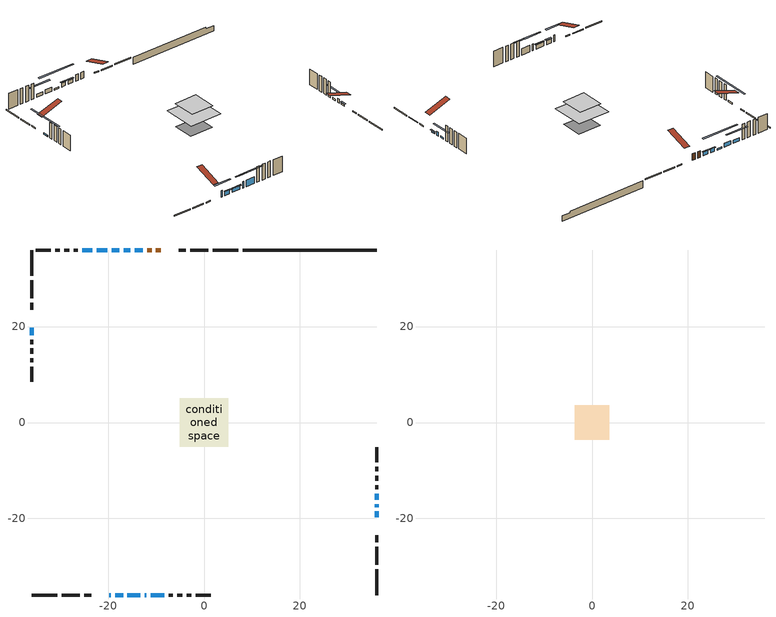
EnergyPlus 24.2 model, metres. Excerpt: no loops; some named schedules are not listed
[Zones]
conditioned space
 floor adiabatic (AdiabaticFloorConstruction): -5.09,-5.09 -5.09,5.09 5.09,5.09 5.09,-5.09 z2.99
 floor foundation (Slab1 construction): -3.71,-3.25 -3.71,3.25 3.71,3.25 3.71,-3.25 z-1.55
 wall outside (RimJoist1 construction): 7.19,35.96 1.78,35.96 / -35.96,-35.96 -30.55,-35.96 / -35.96,35.96 -35.96,30.55 / 35.96,-35.96 35.96,-30.55 z0.55:0.85
 wall outside (RimJoist2 construction): 0.85,35.96 -2.89,35.96 / -29.62,-35.96 -25.88,-35.96 / -35.96,29.62 -35.96,25.88 / 35.96,-29.62 35.96,-25.88 z0.55:0.85
 wall outside (RimJoist3 construction): -3.81,35.96 -5.3,35.96 / -24.95,-35.96 -23.47,-35.96 / -35.96,24.95 -35.96,23.47 / 35.96,-24.95 35.96,-23.47 z0.55:0.85
 wall outside (AdiabaticWallConstruction 1): -9,35.96 -10.01,35.96 / -10.94,35.96 -11.84,35.96 z0.55:2.58
 wall outside (AdiabaticWallConstruction): -19.77,-35.96 -19.46,-35.96 / -12.33,-35.96 -12.02,-35.96 / -11.09,-35.96 -8.3,-35.96 z0.55:2.53; 35.96,-19.77 35.96,-18.54 / 35.96,-16.08 35.96,-14.86 z0.55:1.11; -12.77,35.96 -14.42,35.96 / -15.35,35.96 -16.7,35.96 z0.55:1.75; -18.53,-35.96 -16.88,-35.96 / -15.95,-35.96 -13.25,-35.96 / 35.96,-17.62 35.96,-17.01 / -20.18,35.96 -22.34,35.96 z0.55:1.77; -17.63,35.96 -19.25,35.96 / -35.96,19.77 -35.96,18.14 z0.55:0.98; -23.27,35.96 -25.36,35.96 z0.55:1.59
 wall outside (Wall1 construction): -26.29,35.96 -27.13,35.96 / -7.37,-35.96 -6.52,-35.96 / -35.96,17.21 -35.96,16.36 / 35.96,-13.93 35.96,-13.08 z0.55:5.43
 wall outside (Wall2 construction): -28.06,35.96 -29.15,35.96 / -5.59,-35.96 -4.51,-35.96 / -35.96,15.43 -35.96,14.34 / 35.96,-12.15 35.96,-11.07 z0.55:5.43
 wall outside (Wall3 construction): -30.08,35.96 -30.98,35.96 / -3.58,-35.96 -2.68,-35.96 / -35.96,13.42 -35.96,12.52 / 35.96,-10.14 35.96,-9.24 z0.55:5.43
 wall outside (Wall4 construction): -31.91,35.96 -35.03,35.96 / -1.75,-35.96 1.37,-35.96 / -35.96,11.59 -35.96,8.47 / 35.96,-8.31 35.96,-5.19 z0.55:5.43
 wall foundation (FoundationWall1 construction): 8.12,35.96,-1.55 8.12,35.96,0.55 33.17,35.96,0.55 33.17,35.96,0.04 35.96,35.96,0.04 35.96,35.96,-1.55
 window (WindowConstruction 8): -19.76,-35.96 -19.46,-35.96 z0.55:2.53
 window (WindowConstruction 3): 35.96,-19.76 35.96,-18.55 z0.55:1.11
 window (WindowConstruction 4): -12.77,35.96 -14.42,35.96 z0.55:1.74
 window (WindowConstruction 5): -15.35,35.96 -16.7,35.96 z0.55:1.74
 window (WindowConstruction 6): -18.53,-35.96 -16.88,-35.96 z0.55:1.77
 window (WindowConstruction 7): -15.95,-35.96 -13.25,-35.96 z0.55:1.77
 window (WindowConstruction 12): -17.63,35.96 -19.25,35.96 z0.55:0.98
 window (WindowConstruction 13): -35.96,19.76 -35.96,18.14 z0.55:0.98
 window (WindowConstruction 9): -12.33,-35.96 -12.02,-35.96 z0.55:2.53
 window (WindowConstruction 10): 35.96,-17.62 35.96,-17.01 z0.55:1.77
 window (WindowConstruction 11): -20.18,35.96 -22.34,35.96 z0.55:1.77
 window (WindowConstruction): 35.96,-16.08 35.96,-14.86 z0.55:1.11
 window (WindowConstruction 1): -23.27,35.96 -25.36,35.96 z0.55:1.59
 window (WindowConstruction 2): -11.09,-35.96 -8.3,-35.96 z0.55:2.53
 door (Door): -9,35.96 -10.01,35.96 z0.55:2.58
 door (Door 1): -10.94,35.96 -11.84,35.96 z0.55:2.58
 ceiling adiabatic (AdiabaticFloorConstruction): 5.09,-5.09 5.09,5.09 -5.09,5.09 -5.09,-5.09 z2.99
attic - vented
 floor to conditioned space (Floor1 construction Reversed): -3.6,-3.6 -3.6,3.6 3.6,3.6 3.6,-3.6 z5.43
 roof outside (Roof1 construction): -8.08,35.96,5.43 -8.08,28.95,7.76 -6.23,28.95,7.76 -6.23,35.96,5.43; -20.69,-35.96,5.43 -20.69,-28.95,7.76 -22.54,-28.95,7.76 -22.54,-35.96,5.43; -35.96,20.69,5.43 -28.95,20.69,7.76 -28.95,22.54,7.76 -35.96,22.54,5.43; 35.96,-20.69,5.43 28.95,-20.69,7.76 28.95,-22.54,7.76 35.96,-22.54,5.43
shading: -16.82,-35.96 -22.4,-35.96 -22.4,-36.37 -16.82,-36.37 z5.17; 35.96,-18.34 35.96,-19.97 36.37,-19.97 36.37,-18.34 z1.31; -14.62,35.96 -12.57,35.96 -12.57,36.37 -14.62,36.37 z1.95; -16.9,35.96 -15.15,35.96 -15.15,36.37 -16.9,36.37 z1.95; -16.68,-35.96 -18.73,-35.96 -18.73,-36.37 -16.68,-36.37 z1.97; -13.05,-35.96 -16.15,-35.96 -16.15,-36.37 -13.05,-36.37 z1.97; -24.39,35.96 -12.49,35.96 -12.49,36.37 -24.39,36.37 z6.12; -35.96,13 -35.96,24.9 -36.37,24.9 -36.37,13 z6.12; -9.38,-35.96 -14.97,-35.96 -14.97,-36.37 -9.38,-36.37 z5.17; 35.96,-12.22 35.96,-18.72 36.37,-18.72 36.37,-12.22 z3.75; -28,35.96 -20.63,35.96 -20.63,36.37 -28,36.37 z4.23; -5.66,-35.96 -13.73,-35.96 -13.73,-36.37 -5.66,-36.37 z5.17
[Building]
Building 1: Terrain=Suburbs
[Site:Location]
Toronto City Centre_ON: Latitude {deg}=43.63; Longitude {deg}=-79.39; Time Zone {hr}=-5; Elevation {m}=77; Keep Site Location Information=Yes
[Site:GroundTemperature:Shallow]
5.01852, 3.26908, 3.12898, 3.95918, 7.29196, 10.6092, 13.4851, 15.3069, 15.4617, 13.9799, 11.1774, 7.9619
[Site:WaterMainsTemperature]
Calculation Method=Schedule; Temperature Schedule=mains temperature schedule
[Material] Roughness=Rough; Thermal Absorptance=0.9
Name | Thickness {m} | Conductivity {W/m-K} | Density {kg/m3} | Specific Heat {J/kg-K} | Solar Absorptance | Visible Absorptance
asphalt or fiberglass shingles | 0.00635 | 0.162714 | 1121.4 | 1465.45 | 0.4 | 0.4
ceiling loosefill ins | 0.169333 | 0.0480833 | 16.02 | 1046.75 | 0.7 | 0.7
ceiling stud and cavity | 0.1397 | 0.566682 | 65.682 | 1177.47 | 0.7 | 0.7
concrete 4.0 in. | 0.1016 | 1.803125 | 2242.8 | 837.4 | 0.7 | 0.7
concrete 8.0 in. | 0.2032 | 1.803125 | 2242.8 | 837.4 | 0.7 | 0.7
door material | 0.04445 | 0.053851 | 512.64 | 1214.23 | 0.7 | 0.7
exterior vertical ins | 0.00354206 | 0.029427 | 32.04 | 1214.23 | 0.7 | 0.7
floor covering | 0.0127 | 0.0433444 | 54.468 | 1339.84 | 0.6 | 0.6
floor rigid ins; wall rigid ins | 0.512978 | 0.029427 | 32.04 | 1214.23 | 0.7 | 0.7
floor stud and cavity | 0.1397 | 1.75129 | 37.0049 | 1207.88 | 0.7 | 0.7
furniture material conditioned space 1 | 0.1524 | 0.115458 | 640.8 | 1214.23 | 0.6 | 0.6
gypsum board | 0.0127 | 0.160291 | 801 | 837.4 | 0.6 | 0.6
gypsum board 1 | 0.0127 | 0.160291 | 801 | 837.4 | 0.7 | 0.7
osb sheathing 0.5 in. | 0.0127 | 0.115458 | 512.64 | 1214.23 | 0.7 | 0.7
osb sheathing 0.75 in. | 0.01905 | 0.115458 | 512.64 | 1214.23 | 0.7 | 0.7
osb sheathing 2.0 in. | 0.0508 | 0.115458 | 512.64 | 1214.23 | 0.7 | 0.7
rim joist rigid ins | 0.051816 | 0.029427 | 32.04 | 1214.23 | 0.7 | 0.7
rim joist stud and cavity | 0.0508 | 0.0285197 | 125.044 | 1163.47 | 0.6 | 0.6
rim joist stud and cavity 1 | 0.0508 | 0.0353736 | 125.044 | 1163.47 | 0.6 | 0.6
rim joist stud and cavity 2 | 0.0508 | 0.0374393 | 125.044 | 1163.47 | 0.6 | 0.6
slab rigid ins | 0.00139748 | 0.029427 | 32.04 | 1214.23 | 0.7 | 0.7
wall stud and cavity | 0.1397 | 0.0908802 | 139.0536 | 1170.24 | 0.7 | 0.7
wall stud and cavity 1 | 0.1397 | 0.0843128 | 139.0536 | 1170.24 | 0.7 | 0.7
wall stud and cavity 2 | 0.1397 | 0.111902 | 139.0536 | 1170.24 | 0.7 | 0.7
wall stud and cavity 3 | 0.1397 | 0.090055 | 139.0536 | 1170.24 | 0.7 | 0.7
wall stud and cavity 4 | 0.0889 | 0.380278 | 52.3479 | 1209.89 | 0.7 | 0.7
wall stud and cavity 5 | 0.0889 | 0.391764 | 83.0341 | 1211.67 | 0.7 | 0.7
wood siding | 0.0254 | 0.102417 | 544.68 | 1172.36 | 0.4 | 0.4
wood siding 1; wood siding 2; wood siding 3 | 0.0254 | 0.102417 | 544.68 | 1172.36 | 0.7 | 0.7
[WindowMaterial:SimpleGlazingSystem]
Name | U-Factor {W/m2-K} | Solar Heat Gain Coefficient
WindowMaterial | 5.14654 | 0.63
WindowMaterial 1 | 4.709901 | 0.65
WindowMaterial 10 | 2.472769 | 0.61
WindowMaterial 11 | 5.927832 | 0.58
WindowMaterial 2 | 6.02776 | 0.8
WindowMaterial 3 | 4.20853 | 0.68
WindowMaterial 4 | 4.37036 | 0.67
WindowMaterial 5 | 4.196042 | 0.68
WindowMaterial 6 | 4.35673 | 0.67
WindowMaterial 7 | 2.72147 | 0.51
WindowMaterial 8 | 3.06271 | 0.54
WindowMaterial 9 | 2.5375 | 0.58
[Construction]
AdiabaticFloorConstruction: floor stud and cavity, floor rigid ins, osb sheathing 0.75 in., floor covering
AdiabaticWallConstruction: wood siding 2, wall rigid ins, wall stud and cavity 4, gypsum board
AdiabaticWallConstruction 1: wood siding 3, wall rigid ins, wall stud and cavity 4, gypsum board
Door; Door 1: door material
Floor1 construction Reversed: gypsum board, ceiling stud and cavity, ceiling loosefill ins
FoundationWall1 construction: concrete 8.0 in., gypsum board 1
furniture construction conditioned space 1: furniture material conditioned space 1
PartitionWallConstruction: gypsum board, wall stud and cavity 5, gypsum board
RimJoist1 construction: wood siding 1, osb sheathing 2.0 in., rim joist stud and cavity
RimJoist2 construction: wood siding 1, rim joist rigid ins, osb sheathing 2.0 in., rim joist stud and cavity 1
RimJoist3 construction: wood siding 1, rim joist rigid ins, osb sheathing 2.0 in., rim joist stud and cavity 2
Roof1 construction: asphalt or fiberglass shingles
Slab1 construction: slab rigid ins, concrete 4.0 in.
Wall1 construction: wood siding, osb sheathing 0.5 in., wall stud and cavity, gypsum board
Wall2 construction: wood siding, osb sheathing 0.5 in., wall stud and cavity 1, gypsum board
Wall3 construction: wood siding, osb sheathing 0.5 in., wall stud and cavity 2, gypsum board
Wall4 construction: wood siding, osb sheathing 0.5 in., wall stud and cavity 3, gypsum board
WindowConstruction; WindowConstruction 3: WindowMaterial
WindowConstruction 1: WindowMaterial 1
WindowConstruction 10: WindowMaterial 9
WindowConstruction 11: WindowMaterial 10
WindowConstruction 12; WindowConstruction 13: WindowMaterial 11
WindowConstruction 2: WindowMaterial 2
WindowConstruction 4: WindowMaterial 3
WindowConstruction 5: WindowMaterial 4
WindowConstruction 6: WindowMaterial 5
WindowConstruction 7: WindowMaterial 6
WindowConstruction 8: WindowMaterial 7
WindowConstruction 9: WindowMaterial 8
[Zone] Multiplier=1; Part of Total Floor Area=Yes
Name | Volume {m3}
attic - vented | 19.6662
conditioned space | 380.3
[Space]
Name | Zone | Volume {m3}
attic - vented 1 | attic - vented | 19.6662
conditioned space 1 | conditioned space | 380.3
[ZoneInfiltration:EffectiveLeakageArea]
infil attic - vented 1: Zone or Space=attic - vented 1; Schedule=Always On Discrete; Effective Air Leakage Area {cm2}=2182.32; Stack Coefficient=0.000162537; Wind Coefficient=8.61384e-06
[ZoneMixing]
whole house fan mix: Zone or Space=attic - vented; Schedule=Always On Continuous; Design Flow Rate Calculation Method=Flow/Zone; Design Flow Rate {m3/s}=0; Source Zone or Space=conditioned space
[SurfaceProperty:ExposedFoundationPerimeter]
Slab1: Exposed Perimeter Calculation Method=TotalExposedPerimeter; Total Exposed Perimeter {m}=27.84
[InternalMass] Zone or ZoneList=conditioned space; Space or SpaceList=conditioned space 1
Name | Construction | Surface Area {m2}
furniture mass conditioned space 1 | furniture construction conditioned space 1 | 60.7721
partition wall mass | PartitionWallConstruction | 151.93
[Lights]
interior lighting: Zone or ZoneList or Space or SpaceList=conditioned space 1; Schedule=interior lighting schedule; Design Level Calculation Method=LightingLevel; Lighting Level {W}=343.2; Return Air Fraction=0; Fraction Radiant=0.6; Fraction Visible=0.2; Fraction Replaceable=1
[People]
occupants: Zone or ZoneList or Space or SpaceList=conditioned space 1; Number of People Schedule=occupants schedule; Number of People Calculation Method=People; Number of People=3; Fraction Radiant=0.314171; Sensible Heat Fraction=0.56303; Activity Level Schedule=occupants activity schedule; Carbon Dioxide Generation Rate {m3/s-W}=0; Enable ASHRAE 55 Comfort Warnings=No; Mean Radiant Temperature Calculation Type=EnclosureAveraged
[ElectricEquipment] Zone or ZoneList or Space or SpaceList=conditioned space 1; Design Level Calculation Method=EquipmentLevel
Name | Schedule | Design Level {W} | Fraction Latent | Fraction Radiant | Fraction Lost
clothes dryer | clothes dryer schedule | 140.772 | 0.015 | 0.081 | 0.85
clothes washer | clothes washer schedule | 32.1985 | 0.03 | 0.162 | 0.7
cooking range | cooking range schedule | 215.147 | 0.08 | 0.432 | 0.2
dishwasher | dishwasher schedule | 66.8632 | 0.3 | 0.18 | 0.4
fridge | fridge schedule | 72.9452 | 0 | 0.6 | 0
mech vent bath fan 0 | mech vent bath fan 0 schedule | 50.2 | 0 | 0 | 1
mech vent bath fan 1 | mech vent bath fan 1 schedule | 50.2 | 0 | 0 | 1
mech vent house fan | mech vent house fan schedule | 0 | 0 | 0 | 1
mech vent house fan cfis | mech vent house fan cfis schedule | 0 | 0 | 0 | 0
mech vent range fan 0 | mech vent range fan 0 schedule | 57 | 0 | 0 | 1
misc plug loads | misc plug loads schedule | 494.7 | 0.045 | 0.513 | 0.1
whole house fan | Always On Discrete | 0 | 0 | 0 | 1
[OtherEquipment] Zone or ZoneList or Space or SpaceList=conditioned space 1; Design Level Calculation Method=EquipmentLevel
Name | Fuel Type | Schedule | Design Level {W} | Fraction Latent | Fraction Radiant | Fraction Lost
clothes dryer 1 | Electricity | clothes dryer schedule | 0 | 0.015 | 0.081 | 0.85
cooking range 1 | Electricity | cooking range schedule | 0 | 0.08 | 0.432 | 0.2
general water use latent | None | general water use schedule | 62.594 | 1 | 0 | 0
general water use sensible | None | general water use schedule | -61.6891 | 0 | 0.6 | 0
mech vent house fan latent load | None | Always On Discrete | 0 | 1 | 0 | 0
mech vent house fan sensible load | None | Always On Discrete | 0 | 0 | 0 | 0
water heater energy adjustment1 | NaturalGas | Always On Discrete | 0.01 | 0 | 0 | 1
[ZoneInfiltration:DesignFlowRate] Zone or ZoneList or Space or SpaceList=conditioned space 1; Schedule=Always On Discrete; Design Flow Rate Calculation Method=Flow/Zone; Design Flow Rate {m3/s}=0
infil flow; natural vent flow; whole house fan flow
[Foundation:Kiva]
Foundation Kiva 1: Initial Indoor Air Temperature {C}=18; Wall Height Above Grade {m}=0.550012; Wall Depth Below Slab {m}=0.2032; Custom Block Material Name 1=exterior vertical ins; Custom Block Depth 1 {m}=2.10001; Custom Block X Position 1 {m}=0.2159; Custom Block Z Position 1 {m}=0
[Foundation:Kiva:Settings]
Soil Conductivity {W/m-K}=0.849921; Soil Density {kg/m3}=1842.3; Soil Specific Heat {J/kg-K}=418.7; Ground Solar Absorptivity=0.9; Ground Thermal Absorptivity=0.9; Ground Surface Roughness {m}=0.03; Far-Field Width {m}=40; Deep-Ground Boundary Condition=ZeroFlux; Deep-Ground Depth {m}=40; Minimum Cell Dimension {m}=0.2; Maximum Cell Growth Coefficient=3; Simulation Timestep=Timestep
[Exterior:Lights]
exterior lighting: Schedule=exterior lighting schedule; Design Level {W}=75.6
[Schedule:Constant]
Name | Hourly Value
Always On Continuous; mech vent house fan schedule; mech vent house fan cfis schedule; Always On Discrete | 1
occupants activity schedule | 117.228
fridge schedule | 0
[Schedule:Week:Daily]
interior lighting schedule Week Rule - Jan1-Jan27: interior lighting schedule day, interior lighting schedule day, interior lighting schedule day, interior lighting schedule day, interior lighting schedule day, interior lighting schedule day, interior lighting schedule day, interior lighting schedule default day, interior lighting schedule default day, interior lighting schedule default day, interior lighting schedule default day, interior lighting schedule default day
interior lighting schedule Week Rule - Jan28-Feb3: interior lighting schedule day, interior lighting schedule day, interior lighting schedule day, interior lighting schedule day, interior lighting schedule day 1, interior lighting schedule day 1, interior lighting schedule day 1, interior lighting schedule default day, interior lighting schedule default day, interior lighting schedule default day, interior lighting schedule default day, interior lighting schedule default day
interior lighting schedule Week Rule - Feb4-Feb24: interior lighting schedule day 1, interior lighting schedule day 1, interior lighting schedule day 1, interior lighting schedule day 1, interior lighting schedule day 1, interior lighting schedule day 1, interior lighting schedule day 1, interior lighting schedule default day, interior lighting schedule default day, interior lighting schedule default day, interior lighting schedule default day, interior lighting schedule default day
interior lighting schedule Week Rule - Feb25-Mar3: interior lighting schedule day 1, interior lighting schedule day 1, interior lighting schedule day 1, interior lighting schedule day 1, interior lighting schedule day 2, interior lighting schedule day 2, interior lighting schedule day 2, interior lighting schedule default day, interior lighting schedule default day, interior lighting schedule default day, interior lighting schedule default day, interior lighting schedule default day
interior lighting schedule Week Rule - Mar4-Mar31: interior lighting schedule day 2, interior lighting schedule day 2, interior lighting schedule day 2, interior lighting schedule day 2, interior lighting schedule day 2, interior lighting schedule day 2, interior lighting schedule day 2, interior lighting schedule default day, interior lighting schedule default day, interior lighting schedule default day, interior lighting schedule default day, interior lighting schedule default day
interior lighting schedule Week Rule - Apr1-Apr28: interior lighting schedule day 3, interior lighting schedule day 3, interior lighting schedule day 3, interior lighting schedule day 3, interior lighting schedule day 3, interior lighting schedule day 3, interior lighting schedule day 3, interior lighting schedule default day, interior lighting schedule default day, interior lighting schedule default day, interior lighting schedule default day, interior lighting schedule default day
interior lighting schedule Week Rule - Apr29-May5: interior lighting schedule day 3, interior lighting schedule day 3, interior lighting schedule day 4, interior lighting schedule day 4, interior lighting schedule day 4, interior lighting schedule day 4, interior lighting schedule day 4, interior lighting schedule default day, interior lighting schedule default day, interior lighting schedule default day, interior lighting schedule default day, interior lighting schedule default day
interior lighting schedule Week Rule - May6-May26: interior lighting schedule day 4, interior lighting schedule day 4, interior lighting schedule day 4, interior lighting schedule day 4, interior lighting schedule day 4, interior lighting schedule day 4, interior lighting schedule day 4, interior lighting schedule default day, interior lighting schedule default day, interior lighting schedule default day, interior lighting schedule default day, interior lighting schedule default day
interior lighting schedule Week Rule - May27-Jun2: interior lighting schedule day 4, interior lighting schedule day 4, interior lighting schedule day 4, interior lighting schedule day 4, interior lighting schedule day 4, interior lighting schedule day 5, interior lighting schedule day 5, interior lighting schedule default day, interior lighting schedule default day, interior lighting schedule default day, interior lighting schedule default day, interior lighting schedule default day
interior lighting schedule Week Rule - Jun3-Jun30: interior lighting schedule day 5, interior lighting schedule day 5, interior lighting schedule day 5, interior lighting schedule day 5, interior lighting schedule day 5, interior lighting schedule day 5, interior lighting schedule day 5, interior lighting schedule default day, interior lighting schedule default day, interior lighting schedule default day, interior lighting schedule default day, interior lighting schedule default day
interior lighting schedule Week Rule - Jul1-Jul28: interior lighting schedule day 6, interior lighting schedule day 6, interior lighting schedule day 6, interior lighting schedule day 6, interior lighting schedule day 6, interior lighting schedule day 6, interior lighting schedule day 6, interior lighting schedule default day, interior lighting schedule default day, interior lighting schedule default day, interior lighting schedule default day, interior lighting schedule default day
interior lighting schedule Week Rule - Jul29-Aug4: interior lighting schedule day 6, interior lighting schedule day 6, interior lighting schedule day 6, interior lighting schedule day 7, interior lighting schedule day 7, interior lighting schedule day 7, interior lighting schedule day 7, interior lighting schedule default day, interior lighting schedule default day, interior lighting schedule default day, interior lighting schedule default day, interior lighting schedule default day
interior lighting schedule Week Rule - Aug5-Aug25: interior lighting schedule day 7, interior lighting schedule day 7, interior lighting schedule day 7, interior lighting schedule day 7, interior lighting schedule day 7, interior lighting schedule day 7, interior lighting schedule day 7, interior lighting schedule default day, interior lighting schedule default day, interior lighting schedule default day, interior lighting schedule default day, interior lighting schedule default day
interior lighting schedule Week Rule - Aug26-Sep1: interior lighting schedule day 7, interior lighting schedule day 7, interior lighting schedule day 7, interior lighting schedule day 7, interior lighting schedule day 7, interior lighting schedule day 7, interior lighting schedule day 8, interior lighting schedule default day, interior lighting schedule default day, interior lighting schedule default day, interior lighting schedule default day, interior lighting schedule default day
interior lighting schedule Week Rule - Sep2-Sep29: interior lighting schedule day 8, interior lighting schedule day 8, interior lighting schedule day 8, interior lighting schedule day 8, interior lighting schedule day 8, interior lighting schedule day 8, interior lighting schedule day 8, interior lighting schedule default day, interior lighting schedule default day, interior lighting schedule default day, interior lighting schedule default day, interior lighting schedule default day
interior lighting schedule Week Rule - Sep30-Oct6: interior lighting schedule day 8, interior lighting schedule day 9, interior lighting schedule day 9, interior lighting schedule day 9, interior lighting schedule day 9, interior lighting schedule day 9, interior lighting schedule day 9, interior lighting schedule default day, interior lighting schedule default day, interior lighting schedule default day, interior lighting schedule default day, interior lighting schedule default day
interior lighting schedule Week Rule - Oct7-Oct27: interior lighting schedule day 9, interior lighting schedule day 9, interior lighting schedule day 9, interior lighting schedule day 9, interior lighting schedule day 9, interior lighting schedule day 9, interior lighting schedule day 9, interior lighting schedule default day, interior lighting schedule default day, interior lighting schedule default day, interior lighting schedule default day, interior lighting schedule default day
interior lighting schedule Week Rule - Oct28-Nov3: interior lighting schedule day 9, interior lighting schedule day 9, interior lighting schedule day 9, interior lighting schedule day 9, interior lighting schedule day 10, interior lighting schedule day 10, interior lighting schedule day 10, interior lighting schedule default day, interior lighting schedule default day, interior lighting schedule default day, interior lighting schedule default day, interior lighting schedule default day
interior lighting schedule Week Rule - Nov4-Nov24: interior lighting schedule day 10, interior lighting schedule day 10, interior lighting schedule day 10, interior lighting schedule day 10, interior lighting schedule day 10, interior lighting schedule day 10, interior lighting schedule day 10, interior lighting schedule default day, interior lighting schedule default day, interior lighting schedule default day, interior lighting schedule default day, interior lighting schedule default day
interior lighting schedule Week Rule - Nov25-Dec1: interior lighting schedule day 10, interior lighting schedule day 10, interior lighting schedule day 10, interior lighting schedule day 10, interior lighting schedule day 10, interior lighting schedule day 10, interior lighting schedule day 11, interior lighting schedule default day, interior lighting schedule default day, interior lighting schedule default day, interior lighting schedule default day, interior lighting schedule default day
interior lighting schedule Week Rule - Dec2-Dec31: interior lighting schedule day 11, interior lighting schedule day 11, interior lighting schedule day 11, interior lighting schedule day 11, interior lighting schedule day 11, interior lighting schedule day 11, interior lighting schedule day 11, interior lighting schedule default day, interior lighting schedule default day, interior lighting schedule default day, interior lighting schedule default day, interior lighting schedule default day
occupants schedule Week Rule - Jan1-Dec31: occupants schedule day, occupants schedule day, occupants schedule day, occupants schedule day, occupants schedule day, occupants schedule day, occupants schedule day, occupants schedule default day, occupants schedule default day, occupants schedule default day, occupants schedule default day, occupants schedule default day
clothes dryer schedule Week Rule - Jan1-Dec31: clothes dryer schedule day, clothes dryer schedule day, clothes dryer schedule day, clothes dryer schedule day, clothes dryer schedule day, clothes dryer schedule day, clothes dryer schedule day, clothes dryer schedule default day, clothes dryer schedule default day, clothes dryer schedule default day, clothes dryer schedule default day, clothes dryer schedule default day
clothes washer schedule Week Rule - Jan1-Dec31: clothes washer schedule day, clothes washer schedule day, clothes washer schedule day, clothes washer schedule day, clothes washer schedule day, clothes washer schedule day, clothes washer schedule day, clothes washer schedule default day, clothes washer schedule default day, clothes washer schedule default day, clothes washer schedule default day, clothes washer schedule default day
cooking range schedule Week Rule - Jan1-Dec31: cooking range schedule day, cooking range schedule day, cooking range schedule day, cooking range schedule day, cooking range schedule day, cooking range schedule day, cooking range schedule day, cooking range schedule default day, cooking range schedule default day, cooking range schedule default day, cooking range schedule default day, cooking range schedule default day
dishwasher schedule Week Rule - Jan1-Dec31: dishwasher schedule day, dishwasher schedule day, dishwasher schedule day, dishwasher schedule day, dishwasher schedule day, dishwasher schedule day, dishwasher schedule day, dishwasher schedule default day, dishwasher schedule default day, dishwasher schedule default day, dishwasher schedule default day, dishwasher schedule default day
mech vent bath fan 0 schedule Week Rule - Jan1-Dec31: mech vent bath fan 0 schedule day, mech vent bath fan 0 schedule day, mech vent bath fan 0 schedule day, mech vent bath fan 0 schedule day, mech vent bath fan 0 schedule day, mech vent bath fan 0 schedule day, mech vent bath fan 0 schedule day, mech vent bath fan 0 schedule default day, mech vent bath fan 0 schedule default day, mech vent bath fan 0 schedule default day, mech vent bath fan 0 schedule default day, mech vent bath fan 0 schedule default day
mech vent bath fan 1 schedule Week Rule - Jan1-Dec31: mech vent bath fan 1 schedule day, mech vent bath fan 1 schedule day, mech vent bath fan 1 schedule day, mech vent bath fan 1 schedule day, mech vent bath fan 1 schedule day, mech vent bath fan 1 schedule day, mech vent bath fan 1 schedule day, mech vent bath fan 1 schedule default day, mech vent bath fan 1 schedule default day, mech vent bath fan 1 schedule default day, mech vent bath fan 1 schedule default day, mech vent bath fan 1 schedule default day
mech vent range fan 0 schedule Week Rule - Jan1-Dec31: mech vent range fan 0 schedule day, mech vent range fan 0 schedule day, mech vent range fan 0 schedule day, mech vent range fan 0 schedule day, mech vent range fan 0 schedule day, mech vent range fan 0 schedule day, mech vent range fan 0 schedule day, mech vent range fan 0 schedule default day, mech vent range fan 0 schedule default day, mech vent range fan 0 schedule default day, mech vent range fan 0 schedule default day, mech vent range fan 0 schedule default day
misc plug loads schedule Week Rule - Jan1-Dec31: misc plug loads schedule day, misc plug loads schedule day, misc plug loads schedule day, misc plug loads schedule day, misc plug loads schedule day, misc plug loads schedule day, misc plug loads schedule day, misc plug loads schedule default day, misc plug loads schedule default day, misc plug loads schedule default day, misc plug loads schedule default day, misc plug loads schedule default day
general water use schedule Week Rule - Jan1-Dec31: general water use schedule day, general water use schedule day, general water use schedule day, general water use schedule day, general water use schedule day, general water use schedule day, general water use schedule day, general water use schedule default day, general water use schedule default day, general water use schedule default day, general water use schedule default day, general water use schedule default day
exterior lighting schedule Week Rule - Jan1-Jan27: exterior lighting schedule day, exterior lighting schedule day, exterior lighting schedule day, exterior lighting schedule day, exterior lighting schedule day, exterior lighting schedule day, exterior lighting schedule day, exterior lighting schedule default day, exterior lighting schedule default day, exterior lighting schedule default day, exterior lighting schedule default day, exterior lighting schedule default day
exterior lighting schedule Week Rule - Jan28-Feb3: exterior lighting schedule day, exterior lighting schedule day, exterior lighting schedule day, exterior lighting schedule day, exterior lighting schedule day 1, exterior lighting schedule day 1, exterior lighting schedule day 1, exterior lighting schedule default day, exterior lighting schedule default day, exterior lighting schedule default day, exterior lighting schedule default day, exterior lighting schedule default day
exterior lighting schedule Week Rule - Feb4-Feb24: exterior lighting schedule day 1, exterior lighting schedule day 1, exterior lighting schedule day 1, exterior lighting schedule day 1, exterior lighting schedule day 1, exterior lighting schedule day 1, exterior lighting schedule day 1, exterior lighting schedule default day, exterior lighting schedule default day, exterior lighting schedule default day, exterior lighting schedule default day, exterior lighting schedule default day
exterior lighting schedule Week Rule - Feb25-Mar3: exterior lighting schedule day 1, exterior lighting schedule day 1, exterior lighting schedule day 1, exterior lighting schedule day 1, exterior lighting schedule day 2, exterior lighting schedule day 2, exterior lighting schedule day 2, exterior lighting schedule default day, exterior lighting schedule default day, exterior lighting schedule default day, exterior lighting schedule default day, exterior lighting schedule default day
exterior lighting schedule Week Rule - Mar4-Mar31: exterior lighting schedule day 2, exterior lighting schedule day 2, exterior lighting schedule day 2, exterior lighting schedule day 2, exterior lighting schedule day 2, exterior lighting schedule day 2, exterior lighting schedule day 2, exterior lighting schedule default day, exterior lighting schedule default day, exterior lighting schedule default day, exterior lighting schedule default day, exterior lighting schedule default day
exterior lighting schedule Week Rule - Apr1-Apr28: exterior lighting schedule day 3, exterior lighting schedule day 3, exterior lighting schedule day 3, exterior lighting schedule day 3, exterior lighting schedule day 3, exterior lighting schedule day 3, exterior lighting schedule day 3, exterior lighting schedule default day, exterior lighting schedule default day, exterior lighting schedule default day, exterior lighting schedule default day, exterior lighting schedule default day
exterior lighting schedule Week Rule - Apr29-May5: exterior lighting schedule day 3, exterior lighting schedule day 3, exterior lighting schedule day 4, exterior lighting schedule day 4, exterior lighting schedule day 4, exterior lighting schedule day 4, exterior lighting schedule day 4, exterior lighting schedule default day, exterior lighting schedule default day, exterior lighting schedule default day, exterior lighting schedule default day, exterior lighting schedule default day
exterior lighting schedule Week Rule - May6-May26: exterior lighting schedule day 4, exterior lighting schedule day 4, exterior lighting schedule day 4, exterior lighting schedule day 4, exterior lighting schedule day 4, exterior lighting schedule day 4, exterior lighting schedule day 4, exterior lighting schedule default day, exterior lighting schedule default day, exterior lighting schedule default day, exterior lighting schedule default day, exterior lighting schedule default day
exterior lighting schedule Week Rule - May27-Jun2: exterior lighting schedule day 4, exterior lighting schedule day 4, exterior lighting schedule day 4, exterior lighting schedule day 4, exterior lighting schedule day 4, exterior lighting schedule day 5, exterior lighting schedule day 5, exterior lighting schedule default day, exterior lighting schedule default day, exterior lighting schedule default day, exterior lighting schedule default day, exterior lighting schedule default day
exterior lighting schedule Week Rule - Jun3-Jun30: exterior lighting schedule day 5, exterior lighting schedule day 5, exterior lighting schedule day 5, exterior lighting schedule day 5, exterior lighting schedule day 5, exterior lighting schedule day 5, exterior lighting schedule day 5, exterior lighting schedule default day, exterior lighting schedule default day, exterior lighting schedule default day, exterior lighting schedule default day, exterior lighting schedule default day
exterior lighting schedule Week Rule - Jul1-Jul28: exterior lighting schedule day 6, exterior lighting schedule day 6, exterior lighting schedule day 6, exterior lighting schedule day 6, exterior lighting schedule day 6, exterior lighting schedule day 6, exterior lighting schedule day 6, exterior lighting schedule default day, exterior lighting schedule default day, exterior lighting schedule default day, exterior lighting schedule default day, exterior lighting schedule default day
[Schedule:Year]
interior lighting schedule: interior lighting schedule Week Rule - Jan1-Jan27, 1, 1, 1, 27, interior lighting schedule Week Rule - Jan28-Feb3, 1, 28, 2, 3, interior lighting schedule Week Rule - Feb4-Feb24, 2, 4, 2, 24, interior lighting schedule Week Rule - Feb25-Mar3, 2, 25, 3, 3, interior lighting schedule Week Rule - Mar4-Mar31, 3, 4, 3, 31, interior lighting schedule Week Rule - Apr1-Apr28, 4, 1, 4, 28, interior lighting schedule Week Rule - Apr29-May5, 4, 29, 5, 5, interior lighting schedule Week Rule - May6-May26, 5, 6, 5, 26, interior lighting schedule Week Rule - May27-Jun2, 5, 27, 6, 2, interior lighting schedule Week Rule - Jun3-Jun30, 6, 3, 6, 30, interior lighting schedule Week Rule - Jul1-Jul28, 7, 1, 7, 28, interior lighting schedule Week Rule - Jul29-Aug4, 7, 29, 8, 4, interior lighting schedule Week Rule - Aug5-Aug25, 8, 5, 8, 25, interior lighting schedule Week Rule - Aug26-Sep1, 8, 26, 9, 1, interior lighting schedule Week Rule - Sep2-Sep29, 9, 2, 9, 29, interior lighting schedule Week Rule - Sep30-Oct6, 9, 30, 10, 6, interior lighting schedule Week Rule - Oct7-Oct27, 10, 7, 10, 27, interior lighting schedule Week Rule - Oct28-Nov3, 10, 28, 11, 3, interior lighting schedule Week Rule - Nov4-Nov24, 11, 4, 11, 24, interior lighting schedule Week Rule - Nov25-Dec1, 11, 25, 12, 1, interior lighting schedule Week Rule - Dec2-Dec31, 12, 2, 12, 31
occupants schedule: occupants schedule Week Rule - Jan1-Dec31, 1, 1, 12, 31
clothes dryer schedule: clothes dryer schedule Week Rule - Jan1-Dec31, 1, 1, 12, 31
clothes washer schedule: clothes washer schedule Week Rule - Jan1-Dec31, 1, 1, 12, 31
cooking range schedule: cooking range schedule Week Rule - Jan1-Dec31, 1, 1, 12, 31
dishwasher schedule: dishwasher schedule Week Rule - Jan1-Dec31, 1, 1, 12, 31
mech vent bath fan 0 schedule: mech vent bath fan 0 schedule Week Rule - Jan1-Dec31, 1, 1, 12, 31
mech vent bath fan 1 schedule: mech vent bath fan 1 schedule Week Rule - Jan1-Dec31, 1, 1, 12, 31
mech vent range fan 0 schedule: mech vent range fan 0 schedule Week Rule - Jan1-Dec31, 1, 1, 12, 31
misc plug loads schedule: misc plug loads schedule Week Rule - Jan1-Dec31, 1, 1, 12, 31
general water use schedule: general water use schedule Week Rule - Jan1-Dec31, 1, 1, 12, 31
exterior lighting schedule: exterior lighting schedule Week Rule - Jan1-Jan27, 1, 1, 1, 27, exterior lighting schedule Week Rule - Jan28-Feb3, 1, 28, 2, 3, exterior lighting schedule Week Rule - Feb4-Feb24, 2, 4, 2, 24, exterior lighting schedule Week Rule - Feb25-Mar3, 2, 25, 3, 3, exterior lighting schedule Week Rule - Mar4-Mar31, 3, 4, 3, 31, exterior lighting schedule Week Rule - Apr1-Apr28, 4, 1, 4, 28, exterior lighting schedule Week Rule - Apr29-May5, 4, 29, 5, 5, exterior lighting schedule Week Rule - May6-May26, 5, 6, 5, 26, exterior lighting schedule Week Rule - May27-Jun2, 5, 27, 6, 2, exterior lighting schedule Week Rule - Jun3-Jun30, 6, 3, 6, 30, exterior lighting schedule Week Rule - Jul1-Jul28, 7, 1, 7, 28, exterior lighting schedule Week Rule - Jul29-Aug4, 7, 29, 8, 4, exterior lighting schedule Week Rule - Aug5-Aug25, 8, 5, 8, 25, exterior lighting schedule Week Rule - Aug26-Sep1, 8, 26, 9, 1, exterior lighting schedule Week Rule - Sep2-Sep29, 9, 2, 9, 29, exterior lighting schedule Week Rule - Sep30-Oct6, 9, 30, 10, 6, exterior lighting schedule Week Rule - Oct7-Oct27, 10, 7, 10, 27, exterior lighting schedule Week Rule - Oct28-Nov3, 10, 28, 11, 3, exterior lighting schedule Week Rule - Nov4-Nov24, 11, 4, 11, 24, exterior lighting schedule Week Rule - Nov25-Dec1, 11, 25, 12, 1, exterior lighting schedule Week Rule - Dec2-Dec31, 12, 2, 12, 31
[Schedule:Compact]
mains temperature schedule: Through: 01/01, For: AllDays, Until: 24:00, 8.80333, Through: 01/02, For: AllDays, Until: 24:00, 8.74333, Through: 01/03, For: AllDays, Until: 24:00, 8.68389, Through: 01/04, For: AllDays, Until: 24:00, 8.62611, Through: 01/05, For: AllDays, Until: 24:00, 8.56944, Through: 01/06, For: AllDays, Until: 24:00, 8.51389, Through: 01/07, For: AllDays, Until: 24:00, 8.45944, Through: 01/08, For: AllDays, Until: 24:00, 8.40611, Through: 01/09, For: AllDays, Until: 24:00, 8.35389, Through: 01/10, For: AllDays, Until: 24:00, 8.30278, Through: 01/11, For: AllDays, Until: 24:00, 8.25333, Through: 01/12, For: AllDays, Until: 24:00, 8.205, Through: 01/13, For: AllDays, Until: 24:00, 8.15778, Through: 01/14, For: AllDays, Until: 24:00, 8.11222, Through: 01/15, For: AllDays, Until: 24:00, 8.06778, Through: 01/16, For: AllDays, Until: 24:00, 8.02444, Through: 01/17, For: AllDays, Until: 24:00, 7.98222, Through: 01/18, For: AllDays, Until: 24:00, 7.94167, Through: 01/19, For: AllDays, Until: 24:00, 7.90222, Through: 01/20, For: AllDays, Until: 24:00, 7.86444, Through: 01/21, For: AllDays, Until: 24:00, 7.82778, Through: 01/22, For: AllDays, Until: 24:00, 7.79278, Through: 01/23, For: AllDays, Until: 24:00, 7.75889, Through: 01/24, For: AllDays, Until: 24:00, 7.72667, Through: 01/25, For: AllDays, Until: 24:00, 7.69556, Through: 01/26, For: AllDays, Until: 24:00, 7.66611, Through: 01/27, For: AllDays, Until: 24:00, 7.63778, Through: 01/28, For: AllDays, Until: 24:00, 7.61111, Through: 01/29, For: AllDays, Until: 24:00, 7.58556, Through: 01/30, For: AllDays, Until: 24:00, 7.56167, Through: 01/31, For: AllDays, Until: 24:00, 7.53944, Through: 02/01, For: AllDays, Until: 24:00, 7.51833, Through: 02/02, For: AllDays, Until: 24:00, 7.49889, Through: 02/03, For: AllDays, Until: 24:00, 7.48111, Through: 02/04, For: AllDays, Until: 24:00, 7.46444, Through: 02/05, For: AllDays, Until: 24:00, 7.44944, Through: 02/06, For: AllDays, Until: 24:00, 7.43556, Through: 02/07, For: AllDays, Until: 24:00, 7.42333, Through: 02/08, For: AllDays, Until: 24:00, 7.41278, Through: 02/09, For: AllDays, Until: 24:00, 7.40389, Through: 02/10, For: AllDays, Until: 24:00, 7.39611, Through: 02/11, For: AllDays, Until: 24:00, 7.39, Through: 02/12, For: AllDays, Until: 24:00, 7.38556, Through: 02/13, For: AllDays, Until: 24:00, 7.38222, Through: 02/14, For: AllDays, Until: 24:00, 7.38056, Through: 02/15, For: AllDays, Until: 24:00, 7.38056, Through: 02/16, For: AllDays, Until: 24:00, 7.38222, Through: 02/17, For: AllDays, Until: 24:00, 7.385, Through: 02/18, For: AllDays, Until: 24:00, 7.38944, Through: 02/19, For: AllDays, Until: 24:00, 7.395, Through: 02/20, For: AllDays, Until: 24:00, 7.40278, Through: 02/21, For: AllDays, Until: 24:00, 7.41167, Through: 02/22, For: AllDays, Until: 24:00, 7.42222, Through: 02/23, For: AllDays, Until: 24:00, 7.43389, Through: 02/24, For: AllDays, Until: 24:00, 7.44722, Through: 02/25, For: AllDays, Until: 24:00, 7.46222, Through: 02/26, For: AllDays, Until: 24:00, 7.47833, Through: 02/27, For: AllDays, Until: 24:00, 7.49611, Through: 02/28, For: AllDays, Until: 24:00, 7.51556, Through: 03/01, For: AllDays, Until: 24:00, 7.53667, Through: 03/02, For: AllDays, Until: 24:00, 7.55889, Through: 03/03, For: AllDays, Until: 24:00, 7.58222, Through: 03/04, For: AllDays, Until: 24:00, 7.60722, Through: 03/05, For: AllDays, Until: 24:00, 7.63389, Through: 03/06, For: AllDays, Until: 24:00, 7.66222, Through: 03/07, For: AllDays, Until: 24:00, 7.69111, Through: 03/08, For: AllDays, Until: 24:00, 7.72222, Through: 03/09, For: AllDays, Until: 24:00, 7.75444, Through: 03/10, For: AllDays, Until: 24:00, 7.78778, Through: 03/11, For: AllDays, Until: 24:00, 7.82278, Through: 03/12, For: AllDays, Until: 24:00, 7.85944, Through: 03/13, For: AllDays, Until: 24:00, 7.89722, Through: 03/14, For: AllDays, Until: 24:00, 7.93611, Through: 03/15, For: AllDays, Until: 24:00, 7.97667, Through: 03/16, For: AllDays, Until: 24:00, 8.01833, Through: 03/17, For: AllDays, Until: 24:00, 8.06167, Through: 03/18, For: AllDays, Until: 24:00, 8.10611, Through: 03/19, For: AllDays, Until: 24:00, 8.15167, Through: 03/20, For: AllDays, Until: 24:00, 8.19833, Through: 03/21, For: AllDays, Until: 24:00, 8.24667, Through: 03/22, For: AllDays, Until: 24:00, 8.29611, Through: 03/23, For: AllDays, Until: 24:00, 8.34667, Through: 03/24, For: AllDays, Until: 24:00, 8.39889, Through: 03/25, For: AllDays, Until: 24:00, 8.45167, Through: 03/26, For: AllDays, Until: 24:00, 8.50611, Through: 03/27, For: AllDays, Until: 24:00, 8.56167, Through: 03/28, For: AllDays, Until: 24:00, 8.61833, Through: 03/29, For: AllDays, Until: 24:00, 8.67611, Through: 03/30, For: AllDays, Until: 24:00, 8.735, Through: 03/31, For: AllDays, Until: 24:00, 8.795, Through: 04/01, For: AllDays, Until: 24:00, 8.85611, Through: 04/02, For: AllDays, Until: 24:00, 8.91833, Through: 04/03, For: AllDays, Until: 24:00, 8.98167, Through: 04/04, For: AllDays, Until: 24:00, 9.04556, Through: 04/05, For: AllDays, Until: 24:00, 9.11111, Through: 04/06, For: AllDays, Until: 24:00, 9.17722, Through: 04/07, For: AllDays, Until: 24:00, 9.24444, Through: 04/08, For: AllDays, Until: 24:00, 9.31222, Through: 04/09, For: AllDays, Until: 24:00, 9.38167, Through: 04/10, For: AllDays, Until: 24:00, 9.45167, Through: 04/11, For: AllDays, Until: 24:00, 9.52222, Through: 04/12, For: AllDays, Until: 24:00, 9.59444, Through: 04/13, For: AllDays, Until: 24:00, 9.66667, Through: 04/14, For: AllDays, Until: 24:00, 9.74, Through: 04/15, For: AllDays, Until: 24:00, 9.81444, Through: 04/16, For: AllDays, Until: 24:00, 9.88944, Through: 04/17, For: AllDays, Until: 24:00, 9.96556, Through: 04/18, For: AllDays, Until: 24:00, 10.0417, Through: 04/19, For: AllDays, Until: 24:00, 10.1189, Through: 04/20, For: AllDays, Until: 24:00, 10.1972, Through: 04/21, For: AllDays, Until: 24:00, 10.2756, Through: 04/22, For: AllDays, Until: 24:00, 10.355, Through: 04/23, For: AllDays, Until: 24:00, 10.435, Through: 04/24, For: AllDays, Until: 24:00, 10.515, Through: 04/25, For: AllDays, Until: 24:00, 10.5961, Through: 04/26, For: AllDays, Until: 24:00, 10.6778, Through: 04/27, For: AllDays, Until: 24:00, 10.76, Through: 04/28, For: AllDays, Until: 24:00, 10.8428, Through: 04/29, For: AllDays, Until: 24:00, 10.9261, Through: 04/30, For: AllDays, Until: 24:00, 11.0094, Through: 05/01, For: AllDays, Until: 24:00, 11.0933, Through: 05/02, For: AllDays, Until: 24:00, 11.1778, Through: 05/03, For: AllDays, Until: 24:00, 11.2628, Through: 05/04, For: AllDays, Until: 24:00, 11.3478, Through: 05/05, For: AllDays, Until: 24:00, 11.4333, Through: 05/06, For: AllDays, Until: 24:00, 11.5189, Through: 05/07, For: AllDays, Until: 24:00, 11.605, Through: 05/08, For: AllDays, Until: 24:00, 11.6917, Through: 05/09, For: AllDays, Until: 24:00, 11.7778, Through: 05/10, For: AllDays, Until: 24:00, 11.865, Through: 05/11, For: AllDays, Until: 24:00, 11.9517, Through: 05/12, For: AllDays, Until: 24:00, 12.0389, Through: 05/13, For: AllDays, Until: 24:00, 12.1261, Through: 05/14, For: AllDays, Until: 24:00, 12.2133, Through: 05/15, For: AllDays, Until: 24:00, 12.3006, Through: 05/16, For: AllDays, Until: 24:00, 12.3883, Through: 05/17, For: AllDays, Until: 24:00, 12.4756, Through: 05/18, For: AllDays, Until: 24:00, 12.5628, Through: 05/19, For: AllDays, Until: 24:00, 12.6506, Through: 05/20, For: AllDays, Until: 24:00, 12.7378, Through: 05/21, For: AllDays, Until: 24:00, 12.825, Through: 05/22, For: AllDays, Until: 24:00, 12.9122, Through: 05/23, For: AllDays, Until: 24:00, 12.9994, Through: 05/24, For: AllDays, Until: 24:00, 13.0861, Through: 05/25, For: AllDays, Until: 24:00, 13.1728, Through: 05/26, For: AllDays, Until: 24:00, 13.2594, Through: 05/27, For: AllDays, Until: 24:00, 13.3456, Through: 05/28, For: AllDays, Until: 24:00, 13.4317, Through: 05/29, For: AllDays, Until: 24:00, 13.5172, Through: 05/30, For: AllDays, Until: 24:00, 13.6028, Through: 05/31, For: AllDays, Until: 24:00, 13.6878, Through: 06/01, For: AllDays, Until: 24:00, 13.7722, Through: 06/02, For: AllDays, Until: 24:00, 13.8567, Through: 06/03, For: AllDays, Until: 24:00, 13.9406, Through: 06/04, For: AllDays, Until: 24:00, 14.0239, Through: 06/05, For: AllDays, Until: 24:00, 14.1067, Through: 06/06, For: AllDays, Until: 24:00, 14.1894, Through: 06/07, For: AllDays, Until: 24:00, 14.2711, Through: 06/08, For: AllDays, Until: 24:00, 14.3528, Through: 06/09, For: AllDays, Until: 24:00, 14.4339, Through: 06/10, For: AllDays, Until: 24:00, 14.5139, Through: 06/11, For: AllDays, Until: 24:00, 14.5939, Through: 06/12, For: AllDays, Until: 24:00, 14.6728, Through: 06/13, For: AllDays, Until: 24:00, 14.7511, Through: 06/14, For: AllDays, Until: 24:00, 14.8289, Through: 06/15, For: AllDays, Until: 24:00, 14.9061, Through: 06/16, For: AllDays, Until: 24:00, 14.9822, Through: 06/17, For: AllDays, Until: 24:00, 15.0578, Through: 06/18, For: AllDays, Until: 24:00, 15.1328, Through: 06/19, For: AllDays, Until: 24:00, 15.2067, Through: 06/20, For: AllDays, Until: 24:00, 15.28, Through: 06/21, For: AllDays, Until: 24:00, 15.3522, Through: 06/22, For: AllDays, Until: 24:00, 15.4239, Through: 06/23, For: AllDays, Until: 24:00, 15.4944, Through: 06/24, For: AllDays, Until: 24:00, 15.5639, Through: 06/25, For: AllDays, Until: 24:00, 15.6328, Through: 06/26, For: AllDays, Until: 24:00, 15.7006, Through: 06/27, For: AllDays, Until: 24:00, 15.7678, Through: 06/28, For: AllDays, Until: 24:00, 15.8333, Through: 06/29, For: AllDays, Until: 24:00, 15.8983, Through: 06/30, For: AllDays, Until: 24:00, 15.9622, Through: 07/01, For: AllDays, Until: 24:00, 16.025, Through: 07/02, For: AllDays, Until: 24:00, 16.0872, Through: 07/03, For: AllDays, Until: 24:00, 16.1478, Through: 07/04, For: AllDays, Until: 24:00, 16.2072, Through: 07/05, For: AllDays, Until: 24:00, 16.2661, Through: 07/06, For: AllDays, Until: 24:00, 16.3233, Through: 07/07, For: AllDays, Until: 24:00, 16.3794, Through: 07/08, For: AllDays, Until: 24:00, 16.435, Through: 07/09, For: AllDays, Until: 24:00, 16.4889, Through: 07/10, For: AllDays, Until: 24:00, 16.5417, Through: 07/11, For: AllDays, Until: 24:00, 16.5928, Through: 07/12, For: AllDays, Until: 24:00, 16.6433, Through: 07/13, For: AllDays, Until: 24:00, 16.6922, Through: 07/14, For: AllDays, Until: 24:00, 16.74, Through: 07/15, For: AllDays, Until: 24:00, 16.7867, Through: 07/16, For: AllDays, Until: 24:00, 16.8322, Through: 07/17, For: AllDays, Until: 24:00, 16.8761, Through: 07/18, For: AllDays, Until: 24:00, 16.9189, Through: 07/19, For: AllDays, Until: 24:00, 16.96, Through: 07/20, For: AllDays, Until: 24:00, 17, Through: 07/21, For: AllDays, Until: 24:00, 17.0389, Through: 07/22, For: AllDays, Until: 24:00, 17.0761, Through: 07/23, For: AllDays, Until: 24:00, 17.1122, Through: 07/24, For: AllDays, Until: 24:00, 17.1467, Through: 07/25, For: AllDays, Until: 24:00, 17.18, Through: 07/26, For: AllDays, Until: 24:00, 17.2117, Through: 07/27, For: AllDays, Until: 24:00, 17.2422, Through: 07/28, For: AllDays, Until: 24:00, 17.2711, Through: 07/29, For: AllDays, Until: 24:00, 17.2983, Through: 07/30, For: AllDays, Until: 24:00, 17.3244, Through: 07/31, For: AllDays, Until: 24:00, 17.3494, Through: 08/01, For: AllDays, Until: 24:00, 17.3728, Through: 08/02, For: AllDays, Until: 24:00, 17.3944, Through: 08/03, For: AllDays, Until: 24:00, 17.4144, Through: 08/04, For: AllDays, Until: 24:00, 17.4333, Through: 08/05, For: AllDays, Until: 24:00, 17.4506, Through: 08/06, For: AllDays, Until: 24:00, 17.4667, Through: 08/07, For: AllDays, Until: 24:00, 17.4811, Through: 08/08, For: AllDays, Until: 24:00, 17.4939, Through: 08/09, For: AllDays, Until: 24:00, 17.5056, Through: 08/10, For: AllDays, Until: 24:00, 17.5156, Through: 08/11, For: AllDays, Until: 24:00, 17.5239, Through: 08/12, For: AllDays, Until: 24:00, 17.5311, Through: 08/13, For: AllDays, Until: 24:00, 17.5361, Through: 08/14, For: AllDays, Until: 24:00, 17.54, Through: 08/15, For: AllDays, Until: 24:00, 17.5428, Through: 08/16, For: AllDays, Until: 24:00, 17.5439, Through: 08/17, For: AllDays, Until: 24:00, 17.5433, Through: 08/18, For: AllDays, Until: 24:00, 17.5411, Through: 08/19, For: AllDays, Until: 24:00, 17.5372, Through: 08/20, For: AllDays, Until: 24:00, 17.5322, Through: 08/21, For: AllDays, Until: 24:00, 17.5256, Through: 08/22, For: AllDays, Until: 24:00, 17.5178, Through: 08/23, For: AllDays, Until: 24:00, 17.5083, Through: 08/24, For: AllDays, Until: 24:00, 17.4972, Through: 08/25, For: AllDays, Until: 24:00, 17.4844, Through: 08/26, For: AllDays, Until: 24:00, 17.4706, Through: 08/27, For: AllDays, Until: 24:00, 17.455, Through: 08/28, For: AllDays, Until: 24:00, 17.4378, Through: 08/29, For: AllDays, Until: 24:00, 17.4194, Through: 08/30, For: AllDays, Until: 24:00, 17.3994, Through: 08/31, For: AllDays, Until: 24:00, 17.3778, Through: 09/01, For: AllDays, Until: 24:00, 17.355, Through: 09/02, For: AllDays, Until: 24:00, 17.3311, Through: 09/03, For: AllDays, Until: 24:00, 17.305, Through: 09/04, For: AllDays, Until: 24:00, 17.2778, Through: 09/05, For: AllDays, Until: 24:00, 17.2494, Through: 09/06, For: AllDays, Until: 24:00, 17.2194, Through: 09/07, For: AllDays, Until: 24:00, 17.1878, Through: 09/08, For: AllDays, Until: 24:00, 17.155, Through: 09/09, For: AllDays, Until: 24:00, 17.1206, Through: 09/10, For: AllDays, Until: 24:00, 17.085, Through: 09/11, For: AllDays, Until: 24:00, 17.0483, Through: 09/12, For: AllDays, Until: 24:00, 17.01, Through: 09/13, For: AllDays, Until: 24:00, 16.97, Through: 09/14, For: AllDays, Until: 24:00, 16.9289, Through: 09/15, For: AllDays, Until: 24:00, 16.8867, Through: 09/16, For: AllDays, Until: 24:00, 16.8428, Through: 09/17, For: AllDays, Until: 24:00, 16.7983, Through: 09/18, For: AllDays, Until: 24:00, 16.7517, Through: 09/19, For: AllDays, Until: 24:00, 16.7044, Through: 09/20, For: AllDays, Until: 24:00, 16.6556, Through: 09/21, For: AllDays, Until: 24:00, 16.6056, Through: 09/22, For: AllDays, Until: 24:00, 16.5544, Through: 09/23, For: AllDays, Until: 24:00, 16.5017, Through: 09/24, For: AllDays, Until: 24:00, 16.4483, Through: 09/25, For: AllDays, Until: 24:00, 16.3933, Through: 09/26, For: AllDays, Until: 24:00, 16.3372, Through: 09/27, For: AllDays, Until: 24:00, 16.2806, Through: 09/28, For: AllDays, Until: 24:00, 16.2222, Through: 09/29, For: AllDays, Until: 24:00, 16.1628, Through: 09/30, For: AllDays, Until: 24:00, 16.1022, Through: 10/01, For: AllDays, Until: 24:00, 16.0406, Through: 10/02, For: AllDays, Until: 24:00, 15.9778, Through: 10/03, For: AllDays, Until: 24:00, 15.9144, Through: 10/04, For: AllDays, Until: 24:00, 15.8494, Through: 10/05, For: AllDays, Until: 24:00, 15.7839, Through: 10/06, For: AllDays, Until: 24:00, 15.7172, Through: 10/07, For: AllDays, Until: 24:00, 15.6494, Through: 10/08, For: AllDays, Until: 24:00, 15.5811, Through: 10/09, For: AllDays, Until: 24:00, 15.5117, Through: 10/10, For: AllDays, Until: 24:00, 15.4411, Through: 10/11, For: AllDays, Until: 24:00, 15.37, Through: 10/12, For: AllDays, Until: 24:00, 15.2978, Through: 10/13, For: AllDays, Until: 24:00, 15.225, Through: 10/14, For: AllDays, Until: 24:00, 15.1511, Through: 10/15, For: AllDays, Until: 24:00, 15.0767, Through: 10/16, For: AllDays, Until: 24:00, 15.0011, Through: 10/17, For: AllDays, Until: 24:00, 14.925, Through: 10/18, For: AllDays, Until: 24:00, 14.8483, Through: 10/19, For: AllDays, Until: 24:00, 14.7706, Through: 10/20, For: AllDays, Until: 24:00, 14.6922, Through: 10/21, For: AllDays, Until: 24:00, 14.6133, Through: 10/22, For: AllDays, Until: 24:00, 14.5339, Through: 10/23, For: AllDays, Until: 24:00, 14.4539, Through: 10/24, For: AllDays, Until: 24:00, 14.3728, Through: 10/25, For: AllDays, Until: 24:00, 14.2917, Through: 10/26, For: AllDays, Until: 24:00, 14.21, Through: 10/27, For: AllDays, Until: 24:00, 14.1272, Through: 10/28, For: AllDays, Until: 24:00, 14.0444, Through: 10/29, For: AllDays, Until: 24:00, 13.9611, Through: 10/30, For: AllDays, Until: 24:00, 13.8772, Through: 10/31, For: AllDays, Until: 24:00, 13.7933, Through: 11/01, For: AllDays, Until: 24:00, 13.7089, Through: 11/02, For: AllDays, Until: 24:00, 13.6239, Through: 11/03, For: AllDays, Until: 24:00, 13.5383, Through: 11/04, For: AllDays, Until: 24:00, 13.4528, Through: 11/05, For: AllDays, Until: 24:00, 13.3667, Through: 11/06, For: AllDays, Until: 24:00, 13.2806, Through: 11/07, For: AllDays, Until: 24:00, 13.1944, Through: 11/08, For: AllDays, Until: 24:00, 13.1078, Through: 11/09, For: AllDays, Until: 24:00, 13.0206, Through: 11/10, For: AllDays, Until: 24:00, 12.9339, Through: 11/11, For: AllDays, Until: 24:00, 12.8467, Through: 11/12, For: AllDays, Until: 24:00, 12.7594, Through: 11/13, For: AllDays, Until: 24:00, 12.6722, Through: 11/14, For: AllDays, Until: 24:00, 12.5844, Through: 11/15, For: AllDays, Until: 24:00, 12.4972, Through: 11/16, For: AllDays, Until: 24:00, 12.41, Through: 11/17, For: AllDays, Until: 24:00, 12.3222, Through: 11/18, For: AllDays, Until: 24:00, 12.235, Through: 11/19, For: AllDays, Until: 24:00, 12.1478, Through: 11/20, For: AllDays, Until: 24:00, 12.0606, Through: 11/21, For: AllDays, Until: 24:00, 11.9733, Through: 11/22, For: AllDays, Until: 24:00, 11.8861, Through: 11/23, For: AllDays, Until: 24:00, 11.7994, Through: 11/24, For: AllDays, Until: 24:00, 11.7128, Through: 11/25, For: AllDays, Until: 24:00, 11.6267, Through: 11/26, For: AllDays, Until: 24:00, 11.5406, Through: 11/27, For: AllDays, Until: 24:00, 11.4544, Through: 11/28, For: AllDays, Until: 24:00, 11.3689, Through: 11/29, For: AllDays, Until: 24:00, 11.2839, Through: 11/30, For: AllDays, Until: 24:00, 11.1989, Through: 12/01, For: AllDays, Until: 24:00, 11.1144, Through: 12/02, For: AllDays, Until: 24:00, 11.03, Through: 12/03, For: AllDays, Until: 24:00, 10.9467, Through: 12/04, For: AllDays, Until: 24:00, 10.8633, Through: 12/05, For: AllDays, Until: 24:00, 10.7806, Through: 12/06, For: AllDays, Until: 24:00, 10.6983, Through: 12/07, For: AllDays, Until: 24:00, 10.6167, Through: 12/08, For: AllDays, Until: 24:00, 10.5356, Through: 12/09, For: AllDays, Until: 24:00, 10.4544, Through: 12/10, For: AllDays, Until: 24:00, 10.3744, Through: 12/11, For: AllDays, Until: 24:00, 10.295, Through: 12/12, For: AllDays, Until: 24:00, 10.2167, Through: 12/13, For: AllDays, Until: 24:00, 10.1383, Through: 12/14, For: AllDays, Until: 24:00, 10.0611, Through: 12/15, For: AllDays, Until: 24:00, 9.98444, Through: 12/16, For: AllDays, Until: 24:00, 9.90833, Through: 12/17, For: AllDays, Until: 24:00, 9.83278, Through: 12/18, For: AllDays, Until: 24:00, 9.75833, Through: 12/19, For: AllDays, Until: 24:00, 9.685, Through: 12/20, For: AllDays, Until: 24:00, 9.61222, Through: 12/21, For: AllDays, Until: 24:00, 9.54, Through: 12/22, For: AllDays, Until: 24:00, 9.46889, Through: 12/23, For: AllDays, Until: 24:00, 9.39889, Through: 12/24, For: AllDays, Until: 24:00, 9.32944, Through: 12/25, For: AllDays, Until: 24:00, 9.26111, Through: 12/26, For: AllDays, Until: 24:00, 9.19389, Through: 12/27, For: AllDays, Until: 24:00, 9.12722, Through: 12/28, For: AllDays, Until: 24:00, 9.06167, Through: 12/29, For: AllDays, Until: 24:00, 8.99722, Through: 12/30, For: AllDays, Until: 24:00, 8.93389, Through: 12/31, For: AllDays, Until: 24:00, 8.87111
